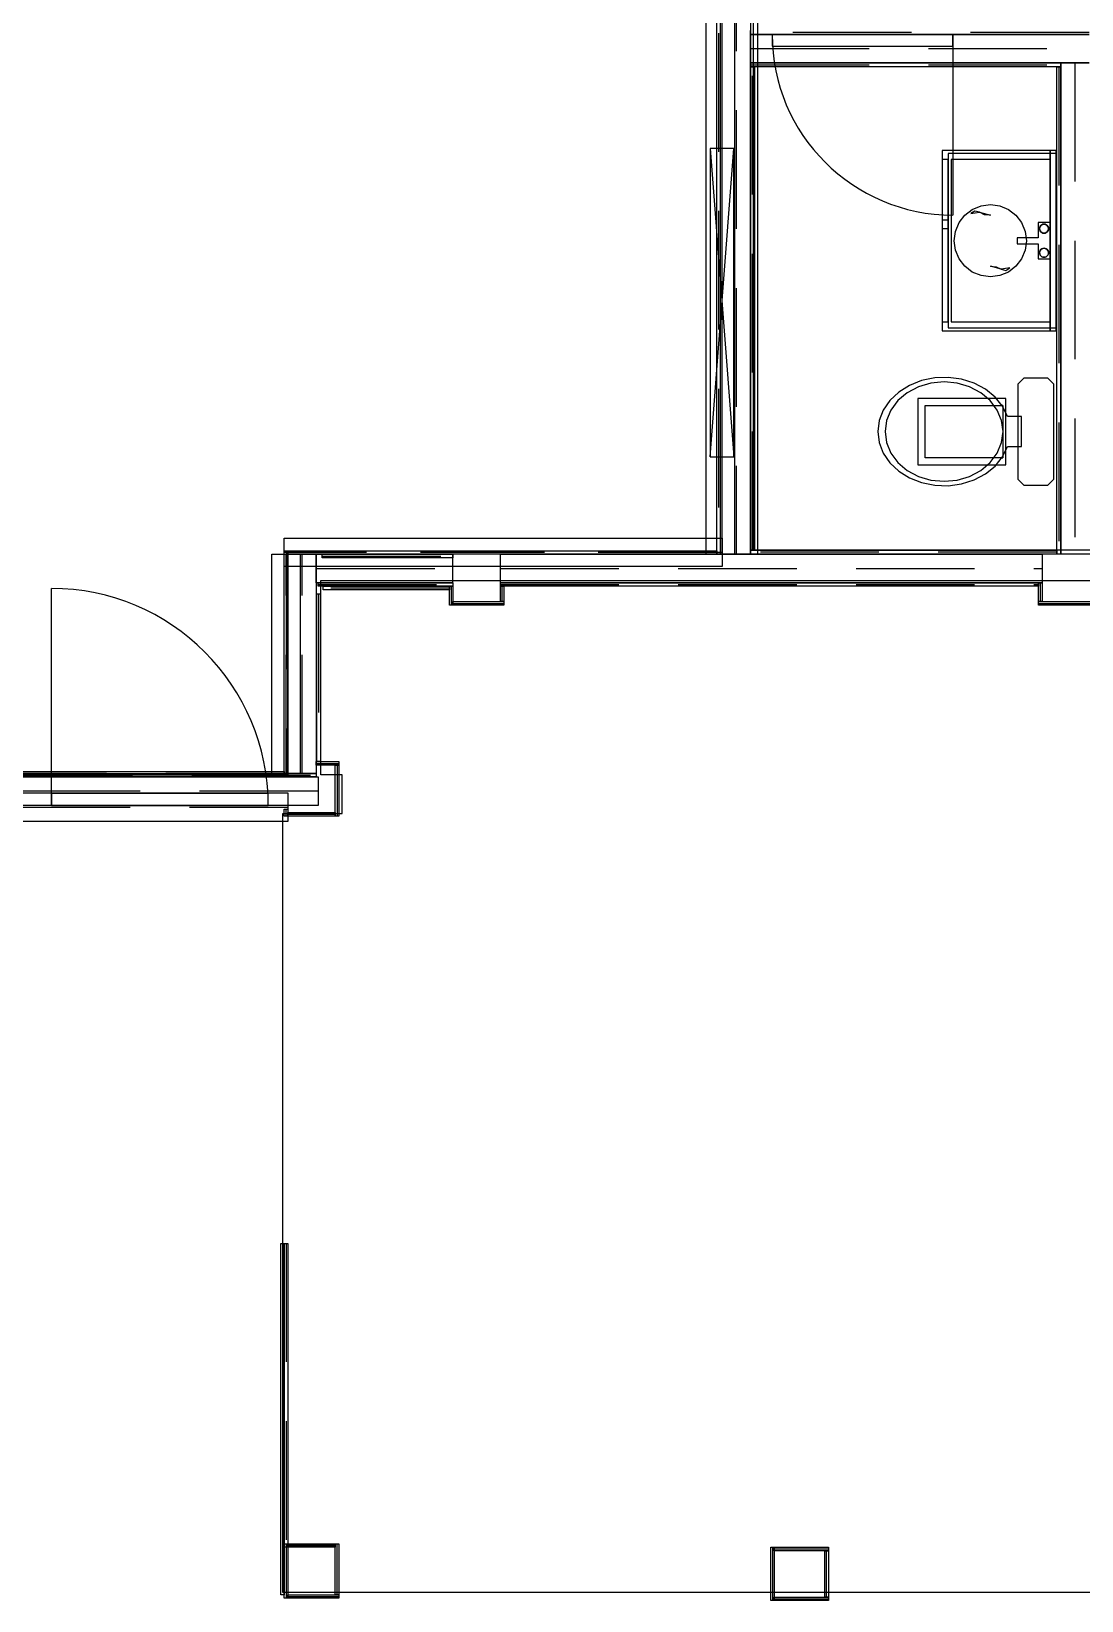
# Model space of a CAD drawing. Header units: millimetres. Extents: x -28.2 to 24.3, y -24.8 to 12.4.
# Drawn here: x -6.65 to -2.22, y -8.54 to -1.92 of the extents above; entities that cross this region are included whole.
import ezdxf

# ---------------------------------------------------------------- set-up
doc = ezdxf.new("R2010")
doc.units = ezdxf.units.MM
doc.linetypes.add('Dashed', pattern=[0.75, 0.5, -0.25])
for name, color, linetype in [('EJE_MUROS', 8, 'Continuous'), ('FLOWTERMINAL', 8, 'Continuous'), ('LOSAS', 3, 'Continuous'), ('MUROS', 7, 'Continuous'), ('PUERTAS', 6, 'Continuous'), ('VENTANAS', 4, 'Continuous')]:
    doc.layers.add(name, color=color, linetype=linetype)

msp = doc.modelspace()

# ---------------------------------------------------------------- linework, layer by layer
at = {"layer": 'EJE_MUROS', "linetype": 'Dashed'}
for p, q in [((-3.7437, -0.0041), (-3.7437, -4.1262)), ((-3.6762, -0.0041), (-3.6762, -4.1262)), ((-3.7512, -1.1786), (-3.7512, -4.1265)), ((-2.1878, -1.9256), (-3.6162, -1.9256)), ((-3.6162, -1.9941), (-2.1878, -1.9941)), ((-3.6162, -2.0626), (-2.3078, -2.0626)), ((-3.6077, -4.1092), (-3.6077, -2.0711)), ((-2.3163, -2.0711), (-2.3163, -4.1262)), ((-2.2478, -2.0541), (-2.2478, -4.1262)), ((-3.7356, -4.1187), (-5.5828, -4.1187)), ((-5.5753, -4.1115), (-5.5753, -5.0582)), ((-5.5753, -5.0507), (-5.5753, -4.1262)), ((-3.7587, -4.119), (-5.5678, -4.119)), ((-5.5078, -5.0507), (-5.5078, -4.1262)), ((-5.4228, -4.134), (-4.8712, -4.134)), ((-2.3248, -4.1177), (-3.6162, -4.1177)), ((-5.4478, -4.1865), (-4.8728, -4.1865)), ((-4.6712, -4.1862), (-2.3865, -4.1862)), ((-5.4403, -4.2537), (-4.8712, -4.2537)), ((-5.4378, -4.2937), (-5.4378, -5.0007)), ((-4.8862, -4.2687), (-5.4187, -4.2687)), ((-4.8787, -4.2612), (-4.8787, -4.3412)), ((-4.6712, -4.2537), (-2.4015, -4.2537)), ((-4.6637, -4.3262), (-4.6637, -4.2612)), ((-2.394, -4.2462), (-2.394, -4.3262)), ((-4.8712, -4.3337), (-4.6562, -4.3337)), ((-2.4015, -4.3337), (-2.1715, -4.3337)), ((-5.4478, -5.0082), (-5.3528, -5.0082)), ((-5.3603, -5.0157), (-5.3603, -5.2307)), ((-5.5828, -5.0507), (-8.2228, -5.0507)), ((-8.2228, -5.0582), (-5.4478, -5.0582)), ((-5.4403, -5.1257), (-8.2378, -5.1257)), ((-8.2328, -5.1932), (-5.5678, -5.1932)), ((-5.5753, -5.2307), (-5.5753, -5.2007)), ((-5.3678, -5.2232), (-5.5678, -5.2232)), ((-5.5903, -7.0325), (-5.5903, -8.5141)), ((-5.5753, -7.0325), (-5.5753, -8.3141)), ((-5.5753, -8.2991), (-5.5753, -8.5291)), ((-5.3678, -8.3066), (-5.5678, -8.3066)), ((-5.5678, -8.3066), (-5.3678, -8.3066)), ((-5.3603, -8.5141), (-5.3603, -8.2991)), ((-3.5237, -8.3141), (-3.5237, -8.5391)), ((-3.2878, -8.3216), (-3.5162, -8.3216)), ((-3.2953, -8.5241), (-3.2953, -8.3291)), ((-5.5678, -8.5216), (-5.3528, -8.5216)), ((-3.5162, -8.5316), (-3.2878, -8.5316))]:
    msp.add_line(p, q, dxfattribs=at)
at = {"layer": 'FLOWTERMINAL'}
for p, q in [((-2.8077, -2.4242, 1.121), (-2.8077, -3.1842, 1.121)), ((-2.3527, -2.4242, 1.121), (-2.8077, -2.4242, 1.121)), ((-2.3265, -2.4369, 1.102), (-2.7823, -2.4369, 1.102)), ((-2.7823, -2.4369, 1.102), (-2.7823, -3.1715, 1.102)), ((-2.3527, -3.1842, 1.121), (-2.3527, -2.4242, 1.121)), ((-2.3527, -2.4242, 1.2226), (-2.3527, -3.1842, 1.2226)), ((-2.3265, -2.4242, 1.2226), (-2.3527, -2.4242, 1.2226)), ((-2.3265, -3.1842, 1.2226), (-2.3265, -2.4242, 1.2226)), ((-2.3265, -3.1715, 1.102), (-2.3265, -2.4369, 1.102)), ((-2.8077, -2.4623, 1.0766), (-2.8077, -3.1461, 1.0766)), ((-2.7823, -2.4623, 1.0766), (-2.8077, -2.4623, 1.0766)), ((-2.8077, -2.4623, 0.9115), (-2.8077, -2.7163, 0.9115)), ((-2.7823, -2.4623, 0.9115), (-2.8077, -2.4623, 0.9115)), ((-2.8077, -2.4623, 0.6702), (-2.8077, -2.7163, 0.6702)), ((-2.7823, -2.4623, 0.6702), (-2.8077, -2.4623, 0.6702)), ((-2.7823, -3.1461, 1.0766), (-2.7823, -2.4623, 1.0766)), ((-2.7823, -2.7163, 0.9115), (-2.7823, -2.4623, 0.9115)), ((-2.7823, -2.7163, 0.6702), (-2.7823, -2.4623, 0.6702)), ((-2.3527, -2.4623, 0.7083), (-2.7696, -2.4623, 0.7083)), ((-2.7696, -2.4623, 0.7083), (-2.7696, -3.1461, 0.7083)), ((-2.3527, -3.1461, 0.7083), (-2.3527, -2.4623, 0.7083)), ((-2.7365, -2.728, 1.121), (-2.7123, -2.6965, 1.121)), ((-2.7123, -2.6965, 1.121), (-2.6807, -2.6722, 1.121)), ((-2.6703, -2.6789, 1.0646), (-2.6871, -2.6899, 1.0632)), ((-2.6871, -2.6899, 1.0632), (-2.6506, -2.6842, 1.0392)), ((-2.6807, -2.6722, 1.121), (-2.644, -2.657, 1.121)), ((-2.6506, -2.6842, 1.0392), (-2.6703, -2.6789, 1.0646)), ((-2.6506, -2.6842, 1.0392), (-2.6045, -2.6965, 1.0133)), ((-2.6292, -2.6948, 1.0179), (-2.6506, -2.6842, 1.0392)), ((-2.6506, -2.6842, 1.0392), (-2.6045, -2.6965, 1.0133)), ((-2.6292, -2.6948, 1.0179), (-2.6506, -2.6842, 1.0392)), ((-2.644, -2.657, 1.121), (-2.6045, -2.6518, 1.121)), ((-2.6045, -2.6965, 1.0133), (-2.6292, -2.6948, 1.0179)), ((-2.6045, -2.6965, 1.0133), (-2.6292, -2.6948, 1.0179)), ((-2.6045, -2.6518, 1.121), (-2.5651, -2.657, 1.121)), ((-2.5651, -2.657, 1.121), (-2.5283, -2.6722, 1.121)), ((-2.5283, -2.6722, 1.121), (-2.4968, -2.6965, 1.121)), ((-2.4968, -2.6965, 1.121), (-2.4726, -2.728, 1.121)), ((-2.8077, -2.7163, 0.9115), (-2.7823, -2.7163, 0.9115)), ((-2.8077, -2.7163, 0.6702), (-2.7823, -2.7163, 0.6702)), ((-2.8077, -2.7544, 0.9115), (-2.8077, -3.1461, 0.9115)), ((-2.7823, -2.7544, 0.9115), (-2.8077, -2.7544, 0.9115)), ((-2.7823, -3.1461, 0.9115), (-2.7823, -2.7544, 0.9115)), ((-2.7569, -2.8042, 1.121), (-2.7517, -2.7648, 1.121)), ((-2.7517, -2.7648, 1.121), (-2.7365, -2.728, 1.121)), ((-2.4726, -2.728, 1.121), (-2.4573, -2.7648, 1.121)), ((-2.4573, -2.7648, 1.121), (-2.4521, -2.8042, 1.121)), ((-2.3527, -2.728, 1.1464), (-2.4035, -2.728, 1.1464)), ((-2.4035, -2.728, 1.1464), (-2.4035, -2.7915, 1.1464)), ((-2.3965, -2.7485, 1.1845), (-2.3972, -2.7534, 1.1845)), ((-2.3972, -2.7534, 1.1464), (-2.3965, -2.7485, 1.1464)), ((-2.3972, -2.7534, 1.1845), (-2.3965, -2.7584, 1.1845)), ((-2.3965, -2.7584, 1.1464), (-2.3972, -2.7534, 1.1464)), ((-2.3946, -2.7439, 1.1845), (-2.3965, -2.7485, 1.1845)), ((-2.3965, -2.7485, 1.1464), (-2.3946, -2.7439, 1.1464)), ((-2.3965, -2.7584, 1.1845), (-2.3946, -2.763, 1.1845)), ((-2.3946, -2.763, 1.1464), (-2.3965, -2.7584, 1.1464)), ((-2.3916, -2.74, 1.1845), (-2.3946, -2.7439, 1.1845)), ((-2.3946, -2.7439, 1.1464), (-2.3916, -2.74, 1.1464)), ((-2.3946, -2.763, 1.1845), (-2.3916, -2.7669, 1.1845)), ((-2.3916, -2.7669, 1.1464), (-2.3946, -2.763, 1.1464)), ((-2.3877, -2.7369, 1.1845), (-2.3916, -2.74, 1.1845)), ((-2.3916, -2.74, 1.1464), (-2.3877, -2.7369, 1.1464)), ((-2.3916, -2.7669, 1.1845), (-2.3877, -2.7699, 1.1845)), ((-2.3877, -2.7699, 1.1464), (-2.3916, -2.7669, 1.1464)), ((-2.3831, -2.735, 1.1845), (-2.3877, -2.7369, 1.1845)), ((-2.3877, -2.7369, 1.1464), (-2.3831, -2.735, 1.1464)), ((-2.3877, -2.7699, 1.1845), (-2.3831, -2.7718, 1.1845)), ((-2.3831, -2.7718, 1.1464), (-2.3877, -2.7699, 1.1464)), ((-2.3781, -2.7344, 1.1845), (-2.3831, -2.735, 1.1845)), ((-2.3831, -2.735, 1.1464), (-2.3781, -2.7344, 1.1464)), ((-2.3831, -2.7718, 1.1845), (-2.3781, -2.7725, 1.1845)), ((-2.3781, -2.7725, 1.1464), (-2.3831, -2.7718, 1.1464)), ((-2.3732, -2.735, 1.1845), (-2.3781, -2.7344, 1.1845)), ((-2.3781, -2.7344, 1.1464), (-2.3732, -2.735, 1.1464)), ((-2.3781, -2.7725, 1.1845), (-2.3732, -2.7718, 1.1845)), ((-2.3732, -2.7718, 1.1464), (-2.3781, -2.7725, 1.1464)), ((-2.3686, -2.7369, 1.1845), (-2.3732, -2.735, 1.1845)), ((-2.3732, -2.735, 1.1464), (-2.3686, -2.7369, 1.1464)), ((-2.3732, -2.7718, 1.1845), (-2.3686, -2.7699, 1.1845)), ((-2.3686, -2.7699, 1.1464), (-2.3732, -2.7718, 1.1464)), ((-2.3647, -2.74, 1.1845), (-2.3686, -2.7369, 1.1845)), ((-2.3686, -2.7369, 1.1464), (-2.3647, -2.74, 1.1464)), ((-2.3686, -2.7699, 1.1845), (-2.3647, -2.7669, 1.1845)), ((-2.3647, -2.7669, 1.1464), (-2.3686, -2.7699, 1.1464)), ((-2.3616, -2.7439, 1.1845), (-2.3647, -2.74, 1.1845)), ((-2.3647, -2.74, 1.1464), (-2.3616, -2.7439, 1.1464)), ((-2.3647, -2.7669, 1.1845), (-2.3616, -2.763, 1.1845)), ((-2.3616, -2.763, 1.1464), (-2.3647, -2.7669, 1.1464)), ((-2.3597, -2.7485, 1.1845), (-2.3616, -2.7439, 1.1845)), ((-2.3616, -2.7439, 1.1464), (-2.3597, -2.7485, 1.1464)), ((-2.3616, -2.763, 1.1845), (-2.3597, -2.7584, 1.1845)), ((-2.3597, -2.7584, 1.1464), (-2.3616, -2.763, 1.1464)), ((-2.3591, -2.7534, 1.1845), (-2.3597, -2.7485, 1.1845)), ((-2.3597, -2.7485, 1.1464), (-2.3591, -2.7534, 1.1464)), ((-2.3597, -2.7584, 1.1845), (-2.3591, -2.7534, 1.1845)), ((-2.3591, -2.7534, 1.1464), (-2.3597, -2.7584, 1.1464)), ((-2.3527, -2.8804, 1.1464), (-2.3527, -2.728, 1.1464)), ((-2.7517, -2.8437, 1.121), (-2.7569, -2.8042, 1.121)), ((-2.7365, -2.8804, 1.121), (-2.7517, -2.8437, 1.121)), ((-2.4035, -2.7915, 1.1464), (-2.4916, -2.7915, 1.1973)), ((-2.4916, -2.7915, 1.1973), (-2.4916, -2.8169, 1.1973)), ((-2.4916, -2.8169, 1.1973), (-2.4035, -2.8169, 1.1464)), ((-2.4573, -2.8437, 1.121), (-2.4726, -2.8804, 1.121)), ((-2.4521, -2.8042, 1.121), (-2.4573, -2.8437, 1.121)), ((-2.4035, -2.8169, 1.1464), (-2.4035, -2.8804, 1.1464)), ((-2.3946, -2.8455, 1.1845), (-2.3965, -2.8501, 1.1845)), ((-2.3965, -2.8501, 1.1464), (-2.3946, -2.8455, 1.1464)), ((-2.3916, -2.8416, 1.1845), (-2.3946, -2.8455, 1.1845)), ((-2.3946, -2.8455, 1.1464), (-2.3916, -2.8416, 1.1464)), ((-2.3877, -2.8385, 1.1845), (-2.3916, -2.8416, 1.1845)), ((-2.3916, -2.8416, 1.1464), (-2.3877, -2.8385, 1.1464)), ((-2.3831, -2.8366, 1.1845), (-2.3877, -2.8385, 1.1845)), ((-2.3877, -2.8385, 1.1464), (-2.3831, -2.8366, 1.1464)), ((-2.3781, -2.836, 1.1845), (-2.3831, -2.8366, 1.1845)), ((-2.3831, -2.8366, 1.1464), (-2.3781, -2.836, 1.1464)), ((-2.3732, -2.8366, 1.1845), (-2.3781, -2.836, 1.1845)), ((-2.3781, -2.836, 1.1464), (-2.3732, -2.8366, 1.1464)), ((-2.3686, -2.8385, 1.1845), (-2.3732, -2.8366, 1.1845)), ((-2.3732, -2.8366, 1.1464), (-2.3686, -2.8385, 1.1464)), ((-2.3647, -2.8416, 1.1845), (-2.3686, -2.8385, 1.1845)), ((-2.3686, -2.8385, 1.1464), (-2.3647, -2.8416, 1.1464)), ((-2.3616, -2.8455, 1.1845), (-2.3647, -2.8416, 1.1845)), ((-2.3647, -2.8416, 1.1464), (-2.3616, -2.8455, 1.1464)), ((-2.3597, -2.8501, 1.1845), (-2.3616, -2.8455, 1.1845)), ((-2.3616, -2.8455, 1.1464), (-2.3597, -2.8501, 1.1464)), ((-2.7123, -2.912, 1.121), (-2.7365, -2.8804, 1.121)), ((-2.4726, -2.8804, 1.121), (-2.4968, -2.912, 1.121)), ((-2.4035, -2.8804, 1.1464), (-2.3527, -2.8804, 1.1464)), ((-2.3965, -2.8501, 1.1845), (-2.3972, -2.855, 1.1845)), ((-2.3972, -2.855, 1.1464), (-2.3965, -2.8501, 1.1464)), ((-2.3972, -2.855, 1.1845), (-2.3965, -2.86, 1.1845)), ((-2.3965, -2.86, 1.1464), (-2.3972, -2.855, 1.1464)), ((-2.3965, -2.86, 1.1845), (-2.3946, -2.8646, 1.1845)), ((-2.3946, -2.8646, 1.1464), (-2.3965, -2.86, 1.1464)), ((-2.3946, -2.8646, 1.1845), (-2.3916, -2.8685, 1.1845)), ((-2.3916, -2.8685, 1.1464), (-2.3946, -2.8646, 1.1464)), ((-2.3916, -2.8685, 1.1845), (-2.3877, -2.8715, 1.1845)), ((-2.3877, -2.8715, 1.1464), (-2.3916, -2.8685, 1.1464)), ((-2.3877, -2.8715, 1.1845), (-2.3831, -2.8734, 1.1845)), ((-2.3831, -2.8734, 1.1464), (-2.3877, -2.8715, 1.1464)), ((-2.3831, -2.8734, 1.1845), (-2.3781, -2.8741, 1.1845)), ((-2.3781, -2.8741, 1.1464), (-2.3831, -2.8734, 1.1464)), ((-2.3781, -2.8741, 1.1845), (-2.3732, -2.8734, 1.1845)), ((-2.3732, -2.8734, 1.1464), (-2.3781, -2.8741, 1.1464)), ((-2.3732, -2.8734, 1.1845), (-2.3686, -2.8715, 1.1845)), ((-2.3686, -2.8715, 1.1464), (-2.3732, -2.8734, 1.1464)), ((-2.3686, -2.8715, 1.1845), (-2.3647, -2.8685, 1.1845)), ((-2.3647, -2.8685, 1.1464), (-2.3686, -2.8715, 1.1464)), ((-2.3647, -2.8685, 1.1845), (-2.3616, -2.8646, 1.1845)), ((-2.3616, -2.8646, 1.1464), (-2.3647, -2.8685, 1.1464)), ((-2.3616, -2.8646, 1.1845), (-2.3597, -2.86, 1.1845)), ((-2.3597, -2.86, 1.1464), (-2.3616, -2.8646, 1.1464)), ((-2.3591, -2.855, 1.1845), (-2.3597, -2.8501, 1.1845)), ((-2.3597, -2.8501, 1.1464), (-2.3591, -2.855, 1.1464)), ((-2.3597, -2.86, 1.1845), (-2.3591, -2.855, 1.1845)), ((-2.3591, -2.855, 1.1464), (-2.3597, -2.86, 1.1464)), ((-2.6807, -2.9362, 1.121), (-2.7123, -2.912, 1.121)), ((-2.644, -2.9514, 1.121), (-2.6807, -2.9362, 1.121)), ((-2.6045, -2.9566, 1.121), (-2.644, -2.9514, 1.121)), ((-2.5585, -2.9242, 1.0392), (-2.6045, -2.912, 1.0133)), ((-2.6045, -2.912, 1.0133), (-2.5799, -2.9137, 1.0179)), ((-2.5651, -2.9514, 1.121), (-2.6045, -2.9566, 1.121)), ((-2.5799, -2.9137, 1.0179), (-2.5585, -2.9242, 1.0392)), ((-2.5283, -2.9362, 1.121), (-2.5651, -2.9514, 1.121)), ((-2.522, -2.9185, 1.0632), (-2.5585, -2.9242, 1.0392)), ((-2.5585, -2.9242, 1.0392), (-2.5387, -2.9296, 1.0646)), ((-2.5387, -2.9296, 1.0646), (-2.522, -2.9185, 1.0632)), ((-2.4968, -2.912, 1.121), (-2.5283, -2.9362, 1.121)), ((-2.8077, -3.1461, 1.0766), (-2.7823, -3.1461, 1.0766)), ((-2.8077, -3.1461, 0.9115), (-2.7823, -3.1461, 0.9115)), ((-2.7823, -3.1715, 1.102), (-2.3265, -3.1715, 1.102)), ((-2.7696, -3.1461, 0.7083), (-2.3527, -3.1461, 0.7083)), ((-2.8077, -3.1842, 1.121), (-2.3527, -3.1842, 1.121)), ((-2.3527, -3.1842, 1.2226), (-2.3265, -3.1842, 1.2226)), ((-2.946, -3.4141, 0.7464), (-2.9913, -3.4424, 0.7464)), ((-2.9081, -3.4203, 0.767), (-2.9553, -3.4452, 0.767)), ((-2.8946, -3.3939, 0.7464), (-2.946, -3.4141, 0.7464)), ((-2.8555, -3.4048, 0.767), (-2.9081, -3.4203, 0.767)), ((-2.8393, -3.3827, 0.7464), (-2.8946, -3.3939, 0.7464)), ((-2.8001, -3.3995, 0.767), (-2.8555, -3.4048, 0.767)), ((-2.7823, -3.3809, 0.7464), (-2.8393, -3.3827, 0.7464)), ((-2.7447, -3.4048, 0.767), (-2.8001, -3.3995, 0.767)), ((-2.7261, -3.3886, 0.7464), (-2.7823, -3.3809, 0.7464)), ((-2.6921, -3.4203, 0.767), (-2.7447, -3.4048, 0.767)), ((-2.673, -3.4055, 0.7464), (-2.7261, -3.3886, 0.7464)), ((-2.6449, -3.4452, 0.767), (-2.6921, -3.4203, 0.767)), ((-2.6252, -3.4308, 0.7464), (-2.673, -3.4055, 0.7464)), ((-2.5846, -3.4636, 0.7464), (-2.6252, -3.4308, 0.7464)), ((-2.4635, -3.3837, 1.1083), (-2.4889, -3.4091, 1.1083)), ((-2.4889, -3.4091, 1.1083), (-2.4889, -3.8091, 1.1083)), ((-2.3619, -3.3837, 1.1083), (-2.4635, -3.3837, 1.1083)), ((-2.3365, -3.4091, 1.1083), (-2.3619, -3.3837, 1.1083)), ((-2.3365, -3.8091, 1.1083), (-2.3365, -3.4091, 1.1083)), ((-3.0286, -3.4776, 0.7464), (-3.0565, -3.5182, 0.7464)), ((-2.9913, -3.4424, 0.7464), (-3.0286, -3.4776, 0.7464)), ((-2.9947, -3.4784, 0.767), (-3.0244, -3.5182, 0.767)), ((-2.9553, -3.4452, 0.767), (-2.9947, -3.4784, 0.767)), ((-2.5397, -3.4694, 0.3805), (-2.9104, -3.4694, 0.3805)), ((-2.9104, -3.4694, 0.3805), (-2.9104, -3.7488, 0.3805)), ((-2.8795, -3.7194, 0.3805), (-2.8795, -3.4988, 0.3805)), ((-2.8795, -3.4988, 0.3805), (-2.5524, -3.4988, 0.3805)), ((-2.6055, -3.4784, 0.767), (-2.6449, -3.4452, 0.767)), ((-2.5758, -3.5182, 0.767), (-2.6055, -3.4784, 0.767)), ((-2.553, -3.5024, 0.7464), (-2.5846, -3.4636, 0.7464)), ((-2.5524, -3.4988, 0.6972), (-2.5554, -3.4988, 0.6972)), ((-2.5554, -3.4988, 0.6972), (-2.5539, -3.501, 0.6972)), ((-2.5539, -3.501, 0.6972), (-2.5524, -3.5032, 0.6972)), ((-2.5317, -3.5456, 0.7464), (-2.553, -3.5024, 0.7464)), ((-2.5524, -3.5032, 0.6972), (-2.5524, -3.4988, 0.6972)), ((-2.5524, -3.4988, 0.3805), (-2.5524, -3.7194, 0.3805)), ((-2.5397, -3.7488, 0.3805), (-2.5397, -3.4694, 0.3805)), ((-3.0737, -3.5627, 0.7464), (-3.0795, -3.6091, 0.7464)), ((-3.0565, -3.5182, 0.7464), (-3.0737, -3.5627, 0.7464)), ((-3.0428, -3.5625, 0.767), (-3.049, -3.6091, 0.767)), ((-3.0244, -3.5182, 0.767), (-3.0428, -3.5625, 0.767)), ((-2.5574, -3.5625, 0.767), (-2.5758, -3.5182, 0.767)), ((-2.5512, -3.6091, 0.767), (-2.5574, -3.5625, 0.767)), ((-2.4731, -3.5456, 0.7464), (-2.5317, -3.5456, 0.7464)), ((-2.4731, -3.6726, 0.7464), (-2.4731, -3.5456, 0.7464)), ((-3.0795, -3.6091, 0.7464), (-3.0737, -3.6555, 0.7464)), ((-3.049, -3.6091, 0.767), (-3.0428, -3.6557, 0.767)), ((-2.5574, -3.6557, 0.767), (-2.5512, -3.6091, 0.767)), ((-3.0737, -3.6555, 0.7464), (-3.0565, -3.6999, 0.7464)), ((-3.0565, -3.6999, 0.7464), (-3.0286, -3.7406, 0.7464)), ((-3.0428, -3.6557, 0.767), (-3.0244, -3.7, 0.767)), ((-3.0244, -3.7, 0.767), (-2.9947, -3.7397, 0.767)), ((-2.6055, -3.7397, 0.767), (-2.5758, -3.7, 0.767)), ((-2.5758, -3.7, 0.767), (-2.5574, -3.6557, 0.767)), ((-2.553, -3.7158, 0.7464), (-2.5317, -3.6726, 0.7464)), ((-2.5317, -3.6726, 0.7464), (-2.4731, -3.6726, 0.7464)), ((-3.0286, -3.7406, 0.7464), (-2.9913, -3.7758, 0.7464)), ((-2.9947, -3.7397, 0.767), (-2.9553, -3.7729, 0.767)), ((-2.9104, -3.7488, 0.3805), (-2.5397, -3.7488, 0.3805)), ((-2.5524, -3.7194, 0.3805), (-2.8795, -3.7194, 0.3805)), ((-2.6449, -3.7729, 0.767), (-2.6055, -3.7397, 0.767)), ((-2.6252, -3.7873, 0.7464), (-2.5846, -3.7546, 0.7464)), ((-2.5846, -3.7546, 0.7464), (-2.553, -3.7158, 0.7464)), ((-2.5539, -3.7172, 0.6972), (-2.5554, -3.7194, 0.6972)), ((-2.5554, -3.7194, 0.6972), (-2.5524, -3.7194, 0.6972)), ((-2.5524, -3.7149, 0.6972), (-2.5539, -3.7172, 0.6972)), ((-2.5524, -3.7194, 0.6972), (-2.5524, -3.7149, 0.6972)), ((-2.9913, -3.7758, 0.7464), (-2.946, -3.8041, 0.7464)), ((-2.9553, -3.7729, 0.767), (-2.9081, -3.7979, 0.767)), ((-2.946, -3.8041, 0.7464), (-2.8946, -3.8242, 0.7464)), ((-2.9081, -3.7979, 0.767), (-2.8555, -3.8134, 0.767)), ((-2.8946, -3.8242, 0.7464), (-2.8393, -3.8354, 0.7464)), ((-2.8555, -3.8134, 0.767), (-2.8001, -3.8186, 0.767)), ((-2.8393, -3.8354, 0.7464), (-2.7823, -3.8372, 0.7464)), ((-2.8001, -3.8186, 0.767), (-2.7447, -3.8134, 0.767)), ((-2.7823, -3.8372, 0.7464), (-2.7261, -3.8295, 0.7464)), ((-2.7447, -3.8134, 0.767), (-2.6921, -3.7979, 0.767)), ((-2.7261, -3.8295, 0.7464), (-2.673, -3.8127, 0.7464)), ((-2.6921, -3.7979, 0.767), (-2.6449, -3.7729, 0.767)), ((-2.673, -3.8127, 0.7464), (-2.6252, -3.7873, 0.7464)), ((-2.4889, -3.8091, 1.1083), (-2.4635, -3.8345, 1.1083)), ((-2.4635, -3.8345, 1.1083), (-2.3619, -3.8345, 1.1083)), ((-2.3619, -3.8345, 1.1083), (-2.3365, -3.8091, 1.1083))]:
    msp.add_line(p, q, dxfattribs=at)
at = {"layer": 'LOSAS'}
for p, q in [((-3.5856, -4.1262), (-3.5856, 0.1439)), ((-3.6032, -4.1091), (-3.6032, -0.0341)), ((1.8768, -4.1091), (-3.6032, -4.1091)), ((1.9088, -4.1262), (-3.5856, -4.1262)), ((-5.4293, -5.057), (-5.4293, -4.2376)), ((-5.4293, -4.2376), (1.6423, -4.2376)), ((-5.3393, -5.057), (-5.4293, -5.057)), ((-5.3393, -5.2202), (-5.3393, -5.057)), ((-5.5893, -8.5055), (-5.5893, -5.2202)), ((-5.5893, -5.2202), (-5.3393, -5.2202)), ((3.9423, -8.5055), (-5.5893, -8.5055))]:
    msp.add_line(p, q, dxfattribs=at)
at = {"layer": 'MUROS'}
for p, q in [((-3.8037, -4.1262), (-3.8037, -0.0041)), ((-3.7362, -4.1262), (-3.7362, -0.0041)), ((-3.6837, -0.0041), (-3.6837, -4.1262)), ((-3.6162, -0.0041), (-3.6162, -4.1262)), ((-3.7587, -4.1265), (-3.7587, -1.1786)), ((-3.7437, -1.1786), (-3.7437, -4.1265)), ((-3.6162, -1.9341), (-3.6162, -1.9171)), ((-3.6162, -1.9341), (-2.1878, -1.9341)), ((-3.6162, -2.0541), (-3.6162, -1.9341)), ((-2.1878, -1.9341), (-3.6162, -1.9341)), ((-2.1878, -2.0541), (-3.6162, -2.0541)), ((-3.6162, -2.0541), (-2.3078, -2.0541)), ((-3.6162, -2.0711), (-3.6162, -2.0541)), ((-2.3078, -2.0711), (-3.6162, -2.0711)), ((-3.6162, -4.1092), (-3.6162, -2.0711)), ((-3.6162, -2.0711), (-3.5992, -2.0711)), ((-3.5992, -2.0711), (-3.5992, -4.1092)), ((-2.3248, -4.1262), (-2.3248, -2.0711)), ((-2.3248, -2.0711), (-2.3078, -2.0711)), ((-2.3078, -4.1262), (-2.3078, -2.0541)), ((-2.3078, -2.0541), (-2.1878, -2.0541)), ((-2.3078, -2.0541), (-2.3078, -2.0711)), ((-2.3078, -2.0711), (-2.3078, -4.1262)), ((-5.5828, -4.1787), (-5.5828, -4.0587)), ((-5.5828, -4.0587), (-3.7356, -4.0587)), ((-3.7356, -4.0587), (-3.7356, -4.1787)), ((-5.6353, -5.0507), (-5.6353, -4.1262)), ((-5.6353, -4.1262), (-5.5153, -4.1262)), ((-5.5828, -5.0582), (-5.5828, -4.1115)), ((-5.5828, -4.1115), (-5.5678, -4.1115)), ((-5.5678, -4.1115), (-5.5678, -5.0582)), ((-5.5678, -4.1265), (-5.5678, -4.1115)), ((-5.5678, -4.1115), (-3.7587, -4.1115)), ((-5.5678, -5.0507), (-5.5678, -4.1262)), ((-5.5678, -4.1262), (-5.4478, -4.1262)), ((-3.7587, -4.1265), (-5.5678, -4.1265)), ((-5.5153, -4.1262), (-5.5153, -5.0507)), ((-5.4478, -4.1262), (-5.4478, -5.0507)), ((-5.4478, -4.1265), (-4.8728, -4.1265)), ((-5.4478, -4.2465), (-5.4478, -4.1265)), ((-5.4228, -4.1265), (-4.8712, -4.1265)), ((-5.4228, -4.1415), (-5.4228, -4.1265)), ((-4.8712, -4.1415), (-5.4228, -4.1415)), ((-4.8728, -4.1265), (-4.8728, -4.2465)), ((-4.8712, -4.1265), (-4.8712, -4.1415)), ((-4.6712, -4.1262), (-2.3865, -4.1262)), ((-4.6712, -4.2462), (-4.6712, -4.1262)), ((-3.6837, -4.1262), (-3.8037, -4.1262)), ((-3.7587, -4.1115), (-3.7587, -4.1265)), ((-3.7437, -4.1265), (-3.7587, -4.1265)), ((-3.6162, -4.1262), (-3.7362, -4.1262)), ((-3.6162, -4.1262), (-3.6162, -4.1092)), ((-3.6162, -4.1092), (-2.3248, -4.1092)), ((-3.5992, -4.1092), (-3.6162, -4.1092)), ((-2.3248, -4.1262), (-3.6162, -4.1262)), ((-2.3865, -4.1262), (-2.3865, -4.2462)), ((-2.3248, -4.1092), (-2.3248, -4.1262)), ((-2.3078, -4.1262), (-2.3248, -4.1262)), ((-2.1878, -4.1262), (-2.3078, -4.1262)), ((-3.7356, -4.1787), (-5.5828, -4.1787)), ((-4.8728, -4.2465), (-5.4478, -4.2465)), ((-5.4453, -5.0007), (-5.4453, -4.2937)), ((-5.4453, -4.2937), (-5.4303, -4.2937)), ((-5.4403, -4.2462), (-4.8712, -4.2462)), ((-5.4403, -4.2612), (-5.4403, -4.2462)), ((-4.8712, -4.2612), (-5.4403, -4.2612)), ((-5.4303, -4.2937), (-5.4303, -5.0007)), ((-5.4187, -4.2762), (-5.4187, -4.2612)), ((-5.4187, -4.2612), (-4.8862, -4.2612)), ((-4.8862, -4.2762), (-5.4187, -4.2762)), ((-4.8862, -4.3412), (-4.8862, -4.2612)), ((-4.8862, -4.2612), (-4.8712, -4.2612)), ((-4.8862, -4.2612), (-4.8862, -4.2762)), ((-4.8712, -4.2462), (-4.8712, -4.2612)), ((-4.8712, -4.2612), (-4.8712, -4.3412)), ((-2.3865, -4.2462), (-4.6712, -4.2462)), ((-4.6712, -4.2462), (-2.4015, -4.2462)), ((-4.6712, -4.2612), (-4.6712, -4.2462)), ((-2.4015, -4.2612), (-4.6712, -4.2612)), ((-4.6712, -4.3262), (-4.6712, -4.2612)), ((-4.6712, -4.2612), (-4.6562, -4.2612)), ((-4.6562, -4.2612), (-4.6562, -4.3262)), ((-2.4015, -4.3262), (-2.4015, -4.2462)), ((-2.4015, -4.2462), (-2.3865, -4.2462)), ((-2.4015, -4.2462), (-2.4015, -4.2612)), ((-2.3865, -4.2462), (-2.3865, -4.3262)), ((-4.8712, -4.3412), (-4.8862, -4.3412)), ((-4.8712, -4.3262), (-4.6562, -4.3262)), ((-4.8712, -4.3412), (-4.8712, -4.3262)), ((-4.6562, -4.3412), (-4.8712, -4.3412)), ((-4.6562, -4.3262), (-4.6712, -4.3262)), ((-4.6562, -4.3262), (-4.6562, -4.3412)), ((-2.4015, -4.3262), (-2.1715, -4.3262)), ((-2.4015, -4.3412), (-2.4015, -4.3262)), ((-2.3865, -4.3262), (-2.4015, -4.3262)), ((-2.1715, -4.3412), (-2.4015, -4.3412)), ((-5.4478, -5.0007), (-5.3528, -5.0007)), ((-5.4478, -5.0157), (-5.4478, -5.0007)), ((-5.3528, -5.0157), (-5.4478, -5.0157)), ((-5.4303, -5.0007), (-5.4453, -5.0007)), ((-5.3678, -5.2307), (-5.3678, -5.0157)), ((-5.3678, -5.0157), (-5.3528, -5.0157)), ((-5.3528, -5.0007), (-5.3528, -5.0157)), ((-5.3528, -5.0157), (-5.3528, -5.2307)), ((-8.2378, -5.0657), (-5.4403, -5.0657)), ((-8.2228, -5.0432), (-5.5828, -5.0432)), ((-8.2228, -5.0507), (-5.4478, -5.0507)), ((-5.5828, -5.0582), (-8.2228, -5.0582)), ((-5.4478, -5.0657), (-8.2228, -5.0657)), ((-5.5153, -5.0507), (-5.6353, -5.0507)), ((-5.5828, -5.0432), (-5.5828, -5.0582)), ((-5.5678, -5.0582), (-5.5828, -5.0582)), ((-5.4478, -5.0507), (-5.5678, -5.0507)), ((-5.4478, -5.0507), (-5.4478, -5.0657)), ((-5.4403, -5.0657), (-5.4403, -5.1857)), ((-8.2328, -5.1332), (-5.5678, -5.1332)), ((-5.5678, -5.1332), (-5.5678, -5.2532)), ((-5.4403, -5.1857), (-8.2378, -5.1857)), ((-5.5828, -5.2307), (-5.5828, -5.2007)), ((-5.5828, -5.2007), (-5.5678, -5.2007)), ((-5.5678, -5.2007), (-5.5678, -5.2307)), ((-5.5678, -5.2307), (-5.5678, -5.2157)), ((-5.5678, -5.2157), (-5.3678, -5.2157)), ((-5.3678, -5.2157), (-5.3678, -5.2307)), ((-5.5678, -5.2532), (-8.2328, -5.2532)), ((-5.5678, -5.2307), (-5.5828, -5.2307)), ((-5.3678, -5.2307), (-5.5678, -5.2307)), ((-5.3528, -5.2307), (-5.3678, -5.2307)), ((-5.5978, -8.5141), (-5.5978, -7.0325)), ((-5.5978, -7.0325), (-5.5828, -7.0325)), ((-5.5828, -8.3141), (-5.5828, -7.0325)), ((-5.5828, -7.0325), (-5.5678, -7.0325)), ((-5.5828, -7.0325), (-5.5828, -8.5141)), ((-5.5678, -7.0325), (-5.5678, -8.3141)), ((-5.5828, -8.5291), (-5.5828, -8.2991)), ((-5.5828, -8.2991), (-5.5678, -8.2991)), ((-5.5678, -8.3141), (-5.5828, -8.3141)), ((-5.5678, -8.2991), (-5.5678, -8.5291)), ((-5.5678, -8.3141), (-5.5678, -8.2991)), ((-5.5678, -8.2991), (-5.3678, -8.2991)), ((-5.5678, -8.2991), (-5.3678, -8.2991)), ((-5.5678, -8.3141), (-5.5678, -8.2991)), ((-5.3678, -8.3141), (-5.5678, -8.3141)), ((-5.3678, -8.3141), (-5.5678, -8.3141)), ((-5.3678, -8.5141), (-5.3678, -8.2991)), ((-5.3678, -8.2991), (-5.3528, -8.2991)), ((-5.3678, -8.2991), (-5.3678, -8.3141)), ((-5.3678, -8.2991), (-5.3678, -8.3141)), ((-5.3528, -8.2991), (-5.3528, -8.5141)), ((-3.5312, -8.5391), (-3.5312, -8.3141)), ((-3.5312, -8.3141), (-3.5162, -8.3141)), ((-3.5162, -8.3141), (-3.5162, -8.5391)), ((-3.5162, -8.3291), (-3.5162, -8.3141)), ((-3.5162, -8.3141), (-3.2878, -8.3141)), ((-3.2878, -8.3291), (-3.5162, -8.3291)), ((-3.3028, -8.5241), (-3.3028, -8.3291)), ((-3.3028, -8.3291), (-3.2878, -8.3291)), ((-3.2878, -8.3141), (-3.2878, -8.3291)), ((-3.2878, -8.3291), (-3.2878, -8.5241)), ((-5.5828, -8.5141), (-5.5978, -8.5141)), ((-5.5678, -8.5291), (-5.5828, -8.5291)), ((-5.5678, -8.5141), (-5.3528, -8.5141)), ((-5.5678, -8.5291), (-5.5678, -8.5141)), ((-5.3528, -8.5291), (-5.5678, -8.5291)), ((-5.3528, -8.5141), (-5.3678, -8.5141)), ((-5.3528, -8.5141), (-5.3528, -8.5291)), ((-3.5162, -8.5241), (-3.2878, -8.5241)), ((-3.5162, -8.5391), (-3.5162, -8.5241)), ((-3.2878, -8.5241), (-3.3028, -8.5241)), ((-3.2878, -8.5241), (-3.2878, -8.5391)), ((-3.5162, -8.5391), (-3.5312, -8.5391)), ((-3.2878, -8.5391), (-3.5162, -8.5391))]:
    msp.add_line(p, q, dxfattribs=at)
at = {"layer": 'PUERTAS'}
for p, q in [((-2.7632, -1.9341), (-3.5252, -1.9341)), ((-3.5252, -1.9341), (-3.5252, -1.9841)), ((-2.7632, -1.9341), (-3.5252, -1.9341)), ((-3.5252, -1.9341), (-3.5252, -1.9841)), ((-2.7632, -1.9341), (-3.5252, -1.9341)), ((-3.5252, -1.9341), (-3.5252, -1.9841)), ((-3.5252, -1.9841), (-2.7632, -1.9841)), ((-3.5252, -1.9841), (-2.7632, -1.9841)), ((-3.5252, -1.9841), (-2.7632, -1.9841)), ((-2.7632, -1.9841), (-2.7632, -1.9341)), ((-2.7632, -1.9341), (-2.7632, -2.6961)), ((-2.7632, -1.9841), (-2.7632, -1.9341)), ((-2.7632, -1.9341), (-2.7632, -2.6961)), ((-2.7632, -1.9841), (-2.7632, -1.9341)), ((-2.7632, -1.9341), (-2.7632, -2.6961)), ((-6.5653, -5.1857), (-6.5653, -4.2707)), ((-6.5653, -5.1857), (-6.5653, -4.2707)), ((-6.5653, -5.1857), (-6.5653, -4.2707)), ((-5.6503, -5.1357), (-6.5653, -5.1357)), ((-6.5653, -5.1357), (-6.5653, -5.1857)), ((-5.6503, -5.1357), (-6.5653, -5.1357)), ((-6.5653, -5.1357), (-6.5653, -5.1857)), ((-5.6503, -5.1357), (-6.5653, -5.1357)), ((-6.5653, -5.1357), (-6.5653, -5.1857)), ((-5.6503, -5.1857), (-5.6503, -5.1357)), ((-5.6503, -5.1857), (-5.6503, -5.1357)), ((-5.6503, -5.1857), (-5.6503, -5.1357)), ((-6.5653, -5.1857), (-5.6503, -5.1857)), ((-6.5653, -5.1857), (-5.6503, -5.1857)), ((-6.5653, -5.1857), (-5.6503, -5.1857))]:
    msp.add_line(p, q, dxfattribs=at)
for centre, radius, start, end in [((-2.7632, -1.9341), 0.762, 180, 270), ((-2.7632, -1.9341), 0.762, 180, 270), ((-2.7632, -1.9341), 0.762, 180, 270), ((-6.5653, -5.1857), 0.915, 0, 90), ((-6.5653, -5.1857), 0.915, 0, 90), ((-6.5653, -5.1857), 0.915, 0, 90)]:
    msp.add_arc(centre, radius, start, end, dxfattribs=at)
at = {"layer": 'VENTANAS'}
for p, q in [((-3.7862, -2.4152), (-3.7862, -3.7152)), ((-3.6862, -2.4152), (-3.7862, -2.4152)), ((-3.7862, -2.4152), (-3.6862, -3.7152)), ((-3.7862, -3.7152), (-3.6862, -2.4152)), ((-3.7862, -2.4152), (-3.7862, -3.7152)), ((-3.6862, -2.4152), (-3.7862, -2.4152)), ((-3.7862, -2.4152), (-3.6862, -3.7152)), ((-3.7862, -3.7152), (-3.6862, -2.4152)), ((-3.7862, -2.4152), (-3.7862, -3.7152)), ((-3.6862, -2.4152), (-3.7862, -2.4152)), ((-3.7862, -2.4152), (-3.6862, -3.7152)), ((-3.7862, -3.7152), (-3.6862, -2.4152)), ((-3.7862, -2.4152), (-3.7862, -3.7152)), ((-3.6862, -2.4152), (-3.7862, -2.4152)), ((-3.7862, -2.4152), (-3.6862, -3.7152)), ((-3.7862, -3.7152), (-3.6862, -2.4152)), ((-3.7862, -2.4152), (-3.7862, -3.7152)), ((-3.6862, -2.4152), (-3.7862, -2.4152)), ((-3.7862, -2.4152), (-3.6862, -3.7152)), ((-3.7862, -3.7152), (-3.6862, -2.4152)), ((-3.7862, -2.4152), (-3.7862, -3.7152)), ((-3.6862, -2.4152), (-3.7862, -2.4152)), ((-3.7862, -2.4152), (-3.6862, -3.7152)), ((-3.7862, -3.7152), (-3.6862, -2.4152)), ((-3.7862, -2.4152), (-3.7862, -3.7152)), ((-3.6862, -2.4152), (-3.7862, -2.4152)), ((-3.7862, -2.4152), (-3.6862, -3.7152)), ((-3.7862, -3.7152), (-3.6862, -2.4152)), ((-3.7862, -2.4152), (-3.7862, -3.7152)), ((-3.6862, -2.4152), (-3.7862, -2.4152)), ((-3.7862, -2.4152), (-3.6862, -3.7152)), ((-3.7862, -3.7152), (-3.6862, -2.4152)), ((-3.6862, -3.7152), (-3.6862, -2.4152)), ((-3.6862, -3.7152), (-3.6862, -2.4152)), ((-3.6862, -3.7152), (-3.6862, -2.4152)), ((-3.6862, -3.7152), (-3.6862, -2.4152)), ((-3.6862, -3.7152), (-3.6862, -2.4152)), ((-3.6862, -3.7152), (-3.6862, -2.4152)), ((-3.6862, -3.7152), (-3.6862, -2.4152)), ((-3.6862, -3.7152), (-3.6862, -2.4152)), ((-3.7862, -3.7152), (-3.6862, -3.7152)), ((-3.7862, -3.7152), (-3.6862, -3.7152)), ((-3.7862, -3.7152), (-3.6862, -3.7152)), ((-3.7862, -3.7152), (-3.6862, -3.7152)), ((-3.7862, -3.7152), (-3.6862, -3.7152)), ((-3.7862, -3.7152), (-3.6862, -3.7152)), ((-3.7862, -3.7152), (-3.6862, -3.7152)), ((-3.7862, -3.7152), (-3.6862, -3.7152))]:
    msp.add_line(p, q, dxfattribs=at)

doc.saveas('drawing.dxf')
